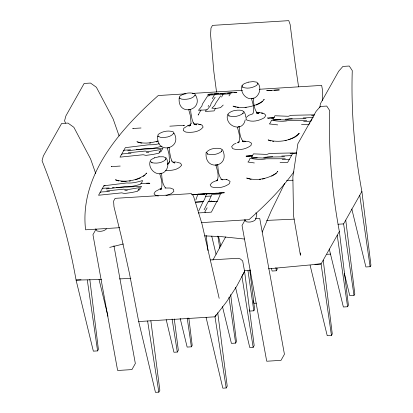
<?xml version="1.0" encoding="UTF-8"?>
<svg xmlns="http://www.w3.org/2000/svg" width="413" height="413" viewBox="0 0 413 413"><rect width="100%" height="100%" fill="white"/><g stroke="black" fill="none" stroke-linecap="round" stroke-linejoin="round"><path stroke-width="0.62" d="M322.455 100.798L322.357 89.285L321.65 85.403L259.256 89.27M319.817 107.545L320.395 103.73L338.665 71.263L342.914 66.426L349.269 66.034L352.268 70.597C350.957 111.092 354.468 151.617 361.886 191.431L370.946 265.265L370.136 266.705L365.897 266.968L351.809 208.999M221.884 150.002L221.487 151.726L221.631 151.468C217.677 154.477 212.132 155.525 207.393 153.956L207.62 154.147L206.794 152.64M243.34 111.887L242.942 113.611L243.087 113.358C239.127 116.363 233.582 117.416 228.843 115.841L229.076 116.038L228.25 114.525M245.193 119.858C242.699 133.12 224.398 126.079 227.573 114.509C230.831 110.359 236.876 109.719 241.817 110.369L243.969 111.649L245.245 114.164L245.668 116.987M212.932 259.978L225.643 236.912M262.219 232.054L271.093 211.219L284.686 183.357M195.87 199.902L197.951 194.038L202.401 194.26L206.639 193.501L204.559 199.365L203.046 201.781L198.818 210.749M252.968 113.673C254.785 108.712 252.828 103.487 251.419 98.418M204.105 209.819L208.095 201.802L217.315 201.276L220.496 193.929L211.807 194.471L208.627 201.812M198.539 114.308L198.142 115.067L201.012 109.91M206.293 109.791L205.39 111.453L214.079 110.911L215.586 108.149M208.106 106.471L208.704 105.367M212.323 98.733L214.393 94.758M221.611 97.086L223.082 94.221M257.619 83.829L257.779 83.54L256.747 85.367C252.611 87.855 247.082 89.239 242.55 87.055L242.792 87.257L242.576 85.62M96.059 229.158L92.946 234.687L117.622 370.482L131.917 369.594L135.34 363.507L113.936 245.73M208.746 96.167L209.365 95.073M95.713 173.517L90.638 159.036L73.865 127.297L67.975 123.089L61.62 123.482L43.344 155.949L42.054 160.776C57.505 199.242 68.857 239.282 76.08 280.097L93.353 351.158L97.587 350.895L98.402 349.45L89.812 279.436M245.146 219.917L242.033 225.446L266.71 361.236L281.005 360.353L284.433 354.266L259.751 218.477L255.404 218.745M166.217 319.672L173.925 352.258L177.316 352.052L178.333 350.245L174.281 318.95M309.982 122.733L309.094 124.318L301.516 124.339M310.581 121.675L312.047 119.073M312.651 117.999L313.245 116.941M219.169 298.341L201.947 223.763L193.449 195.979L191.415 193.614L115.139 198.343L113.616 201.048L113.957 206.655L121.448 237.077L129.434 273.334L138.701 321.541L155.453 392.35L158.84 392.138L159.857 390.337L150.848 320.72M180.176 318.408L187.146 347.085L191.384 346.822L192.195 345.376L188.834 318.01M216.164 314.706L214.977 316.812L226.21 387.962L222.824 388.174L206.077 317.365M222.462 306.58L231.404 343.358L235.642 343.095L236.453 341.649L230.671 294.552M249.271 309.827L249.571 311.072L253.809 310.808L254.625 309.368L249.782 269.906M271.496 268.548L272.105 271.042L276.343 270.778L277.154 269.338L276.999 268.063M226.21 387.962L227.227 386.16L217.728 312.713M235.544 287.402L249.772 347.555L253.164 347.348L254.176 345.542L244.594 271.46L242.674 260.902L240.247 258.894L238.069 258.275L210.439 259.932M300.313 252.942L300.406 255.239L293.509 215.648L292.874 176.847L297.866 143.76L316.136 111.293L320.385 106.456L326.74 106.064L329.739 110.627C328.428 151.122 331.933 191.647 339.357 231.461L321.082 263.922L331.463 335.413L327.225 335.676L310.106 265.239M344.303 273.205L349.759 295.646L353.993 295.383L343.616 223.892L361.886 191.431M331.463 335.413L332.274 333.972L323.214 260.133M329.275 249.029L343.368 306.998L347.601 306.735L348.417 305.295L339.357 231.461M353.993 295.383L354.808 293.942L345.748 220.103M194.926 95.517L195.086 95.233C192.055 99.228 186.258 99.647 181.622 99.151L179.588 97.943L179.836 98.149M173.475 133.631L173.63 133.347C170.605 137.343 164.808 137.761 160.172 137.266L158.138 136.058L158.386 136.264M207.156 207.822L204.936 211.637L205.122 212.535M210.64 201.833L211.275 200.744M215.142 97.246L211.074 103.575L210.578 105.522L207.156 109.801L198.467 110.338L201.89 106.058L202.385 104.112L208.147 95.145L230.439 93.761L228.993 95.878M220.666 95.888L215.968 102.765L214.528 105.589L211.854 108.175L216.278 108.433L220.542 107.633L223.216 105.052M293.953 171.793C281.093 189.603 265.425 205.199 248.967 219.675L201.368 222.628M146.109 173.599L146.563 173.042L144.571 175.401L143.053 176.449M263.742 99.905L264.196 99.352L262.203 101.706L259.674 103.457M277.366 171.865L277.82 171.307L275.827 173.666L271.625 176.201M238.053 142.867L239.235 141.731L238.766 142.263C240.681 137.498 238.699 132.005 237.387 127.256M216.603 180.982L217.78 179.846L217.315 180.378C219.267 175.422 217.15 169.748 215.767 164.833M144.968 174.905C136.589 180.646 125.196 182.866 115.428 179.794L118.717 181.008M262.601 101.216C254.222 106.952 242.829 109.171 233.061 106.1M106.497 228.9C103.952 231.265 100.297 231.796 97.014 230.96L95.661 228.921M294.748 137.297L297.277 135.552L299.27 133.192C291.583 141.065 278.445 142.929 268.135 139.945L270.882 140.983M276.225 173.171C267.846 178.912 256.452 181.131 246.685 178.06L251.135 179.418M268.414 118.505L268.94 118.149L274.031 117.834M246.964 156.62L247.485 156.264L252.58 155.949M186.759 126.342L183.77 128.288L183.248 130.565L185.855 132.114C191.808 132.754 199.247 132.212 203.134 127.09L202.045 125.098L198.679 124.256M239.132 126.6L238.26 126.982M252.813 98.418L253.35 97.974C253.752 103.095 253.825 109.151 257.397 113.147L256.979 112.744L258.698 113.456L256.896 113.188L258.104 113.147L256.84 113.296M154.607 157.802L151.055 159.619C146.605 165.918 153.982 175.396 161.184 173.568C167.931 171.849 169.717 163.197 166.078 157.833L163.357 156.78L158.938 156.801M159.418 189.309L155.329 191.472L154.008 193.816L155.877 195.602L158.427 195.984M161.246 189.108L160.146 189.686L161.473 188.442L161.173 188.968C163.083 184.172 161.147 178.664 159.8 173.888M123.575 150.786L124.834 150.141L130.549 149.847M121.494 154.488L122.754 153.837L131.009 153.414M102.119 188.901L103.379 188.251L109.099 187.961M100.039 192.603L101.299 191.952L109.559 191.529M256.328 105.026L259.116 103.715M138.691 178.721L140.363 177.936M294.19 137.56L288.594 139.795M168.561 147.833L169.015 147.637M236.019 143.306L233.712 144.302L231.621 146.672L232.71 148.665C238.791 150.678 245.905 149.33 250.985 145.474L251.507 143.197L248.9 141.649L243.603 141.045L242.333 141.261M237.17 142.805L238.322 142.304M216.866 180.419L212.261 182.417L210.171 184.787L211.26 186.779C217.341 188.793 224.455 187.445 229.535 183.589L230.056 181.312L227.444 179.763L226.216 179.681M217.001 201.167L211.368 212.148L198.297 212.958M248.389 82.156L244.238 83.638L241.915 85.568C239.803 92.688 246.52 100.927 253.949 98.232C259.906 95.702 262.265 86.338 256.721 82.151L253.04 81.604L248.445 82.151M252.735 113.885L248.822 115.284L246.003 117.628L246.293 119.785C252.111 122.584 259.204 120.808 264.511 117.612L265.833 115.268L263.964 113.477L261.414 113.1M161.313 173.357L160.254 173.599M165.985 195.597L171.018 193.8L173.837 191.456L173.548 189.299L170.249 188.023L164.983 188.023M160.734 189.164L161.798 188.813M158.019 140.988C151.256 143.027 143.678 144.158 136.879 141.68M156.212 141.896L157.895 141.344M135.319 179.825L138.133 178.906M187.745 125.531L190.739 124.659M187.259 126.017L188.447 125.671M190.791 125.18L188.989 125.707L190.367 125.232L188.958 126.151L190.393 124.798L191.105 123.146L191.043 123.41L190.465 116.058L188.71 109.631L190.016 109.719M167.492 163.295L169.289 162.774M168.736 163.471L167.539 163.816L168.912 163.347L167.508 164.266L168.943 162.913L169.655 161.261L169.593 161.524L169.015 154.168L167.43 148.272M159.263 143.75L154.39 144.674L148.2 144.849L125.335 147.653L119.997 157.146L143.141 154.741L145.965 155.381L152.831 154.462L158.969 153.202L161.049 149.501L148.045 151.685L145.221 151.044L128.335 152.795M161.937 146.114C156.863 147.673 151.442 149.026 146.114 148.546L127.7 150.807M109.708 247.382L123.322 243.99M154.426 157.843L159.01 156.78M159.764 188.886L161.633 188.452M285.037 140.688L286.255 140.425M262.369 179.066L264.8 178.54M220.883 179.376L226.551 179.454M106.249 188.922L124.664 186.661C129.992 187.141 135.407 185.788 140.482 184.229L141.664 182.887L142.562 180.533C137.493 182.092 132.072 183.444 126.745 182.964L103.885 185.767L98.542 195.256L121.69 192.856L124.509 193.496L131.38 192.577L137.519 191.312L139.599 187.616L126.59 189.799L123.771 189.159L106.879 190.909M256.463 112.842L258.987 112.543L262.983 113.136M258.244 112.966L259.498 112.816M245.079 107.592L246.303 107.452M149.511 143.099L150.735 142.96M129.284 181.075L130.508 180.935M259.318 179.479L260.541 179.34M133.151 128.448L132.728 128.495L141.024 127.984M267.898 117.989L267.474 118.041L274.33 117.591M111.701 166.563L111.278 166.609L120.209 166.057M250.665 270.2L244.264 270.592M268.507 268.806L321.082 263.922L314.902 264.31M273.561 120.095L280.639 119.579M285.146 119.254L292.223 118.737M303.168 117.948L312.935 117.488M303.658 121.458L310.855 121.185M252.111 158.21L257.258 157.833M263.695 157.368L272.704 156.713M281.712 156.057L291.485 155.603M282.208 159.573L289.405 159.299M286.539 180.533L292.962 180.202M185.927 93.818L158.267 95.532C120.41 129.259 79.25 175.205 85.584 229.804L119.677 227.692M192.36 93.421L242.534 90.308M236.902 92.398L207.842 94.345L212.308 94.066M266.462 90.566L279.338 89.91L274.232 90.23M214.223 93.947L218.694 93.668M220.609 93.55L225.08 93.276M227.63 93.116L232.101 92.837M234.016 92.718L236.566 92.564M267.211 90.664L271.682 90.385M311.593 115.506L314.143 115.346M271.604 118.309L272.879 118.226M193.769 124.06L197.466 123.833L200.976 124.711M195.06 124.504L196.294 124.427L194.745 124.468M169.815 126.177L184.41 125.294L183.32 125.335M252.235 155.747L246.024 156.155L252.4 155.758M292.755 153.233L296.611 152.996M292.595 153.264L296.426 153.027M290.143 153.621L292.688 153.46M172.933 162.139L176.015 161.948M173.605 162.619L174.844 162.541L173.811 162.567M103.813 185.896L105.088 185.814M140.74 183.604L149.016 183.093L149.852 183.367L146.661 183.563M191.58 194.637L224.378 192.742L219.272 193.062M192.458 194.724L196.929 194.446M198.844 194.327L203.31 194.048M210.336 193.614L205.865 193.893L221.533 193.124M212.251 193.496L216.717 193.217M200.197 194.27L204.605 193.996M202.019 194.332L204.538 194.177M208.942 193.904L212.721 193.666M215.87 193.475L219.649 193.238M205.437 196.381L211.022 196.036M195.834 202.127L203.284 201.668L195.757 202.169M209.871 201.735L214.832 201.43M216.076 201.353L217.315 201.276M338.051 224.238L343.616 223.892M326.889 254.315L330.617 254.088M81.025 279.787L76.08 280.097L101.583 279.518M256.354 303.178L253.933 303.328L253.329 300.834M138.701 321.541L214.977 316.812L226.706 301.614L236.587 286.483L244.594 271.46L241.925 276.194L253.164 347.348M136.269 149.552L162.949 148.179L160.869 151.876L158.964 151.974M146.259 152.629L148.799 152.495M112.274 187.796L114.179 187.698M116.084 187.6L141.499 186.294L139.413 189.99L138.143 190.057M124.803 190.744L127.343 190.61M266.571 220.408L294.247 219.148M119.424 278.909L130.88 278.388M314.432 114.829L290.938 115.315L288.413 116.29L274.908 115.748L272.828 119.45L286.333 119.987L288.857 119.011L306.002 118.655M284.552 156.77L267.407 157.126L264.878 158.102L251.378 157.565L253.458 153.863L266.958 154.405L269.488 153.429L292.982 152.944L287.639 162.433L280.066 162.448M126.223 181.426L121.04 181.302M306.756 120.632L287.815 120.679C282.482 121.84 276.818 121.086 271.475 120.24L270.479 122.604L269.39 123.936L277.706 124.902M285.3 158.747L266.359 158.793C261.031 159.95 255.368 159.201 250.02 158.355L249.024 160.714L247.939 162.051L254.346 162.954M251.744 98.542L252.266 98.542M204.647 235.875L221.074 236.603L244.501 239.029M243.98 141.318L245.823 141.442M243.185 141.731L244.176 141.798L242.627 141.138L243.211 141.483C239.633 137.529 239.607 131.473 239.184 126.378M167.518 147.895L168.003 147.931M165.634 170.311C171.225 170.812 178.096 169.98 181.679 165.205L180.589 163.212L176.671 162.232M236.928 107.385L238.673 107.607M272.585 141.303L273.747 141.452M140.167 142.893L141.912 143.115M195.272 124.597L196.33 124.86L194.477 124.086L193.212 122.78L193.341 123.012L192.035 119.181L190.837 112.604L190.677 109.285M215.875 165.03L217.336 164.942L217.728 164.493C218.157 169.583 218.178 175.644 221.76 179.598L221.177 179.252L222.726 179.913M173.821 162.712L174.875 162.975L173.026 162.201L171.762 160.894L171.885 161.122L170.584 157.296L169.387 150.719L169.222 147.4M233.639 106.435L235.808 107.137M137.457 142.01L139.625 142.717M150.642 161.529L152.061 162.887L151.845 162.701C156.615 163.713 162.242 162.985 165.84 159.47L165.685 159.738L165.468 158.107M165.541 187.956C162.056 183.924 161.922 177.993 161.591 173.124M244.749 219.675L246.102 221.719C249.385 222.55 253.04 222.018 255.585 219.659L256.809 214.729L255.926 212.71M65.471 123.12L64.583 120.746L65.879 115.919L84.149 83.452L90.504 83.059L96.394 87.267L113.167 119.006L119.089 135.898M218.601 236.747L220.878 246.096M99.037 279.472L107.974 316.25M211.74 236.128L216.035 254.3M217.863 236.081L219.768 248.151M172.097 319.012L177.316 352.052M147.606 320.989L158.84 392.138M298.573 86.792L294.66 60.117L290.132 24.434L288.764 20.65L212.494 25.379L210.971 28.084L210.578 34.764L213.862 71.81L216.546 92.047M359.754 195.22L370.136 266.705M337.225 235.25L347.601 306.735M275.879 267.588L276.343 270.778M247.97 270.598L253.809 310.808M228.967 297.138L235.642 343.095M187.213 318.098L191.384 346.822M87.303 280.045L97.587 350.895M206.133 235.333L208.007 250.608M157.72 136.326C156.042 155.856 184.358 148.112 173.217 131.819C168.205 130.157 162.34 131.267 158.148 134.452L157.72 136.326M179.17 98.211C177.492 117.741 205.813 109.997 194.673 93.705C189.655 92.042 183.79 93.152 179.603 96.337L179.17 98.211M206.123 152.624C204.213 171.947 230.934 167.131 222.519 149.764L220.366 148.484C215.421 147.833 209.381 148.474 206.123 152.624"/></g></svg>
